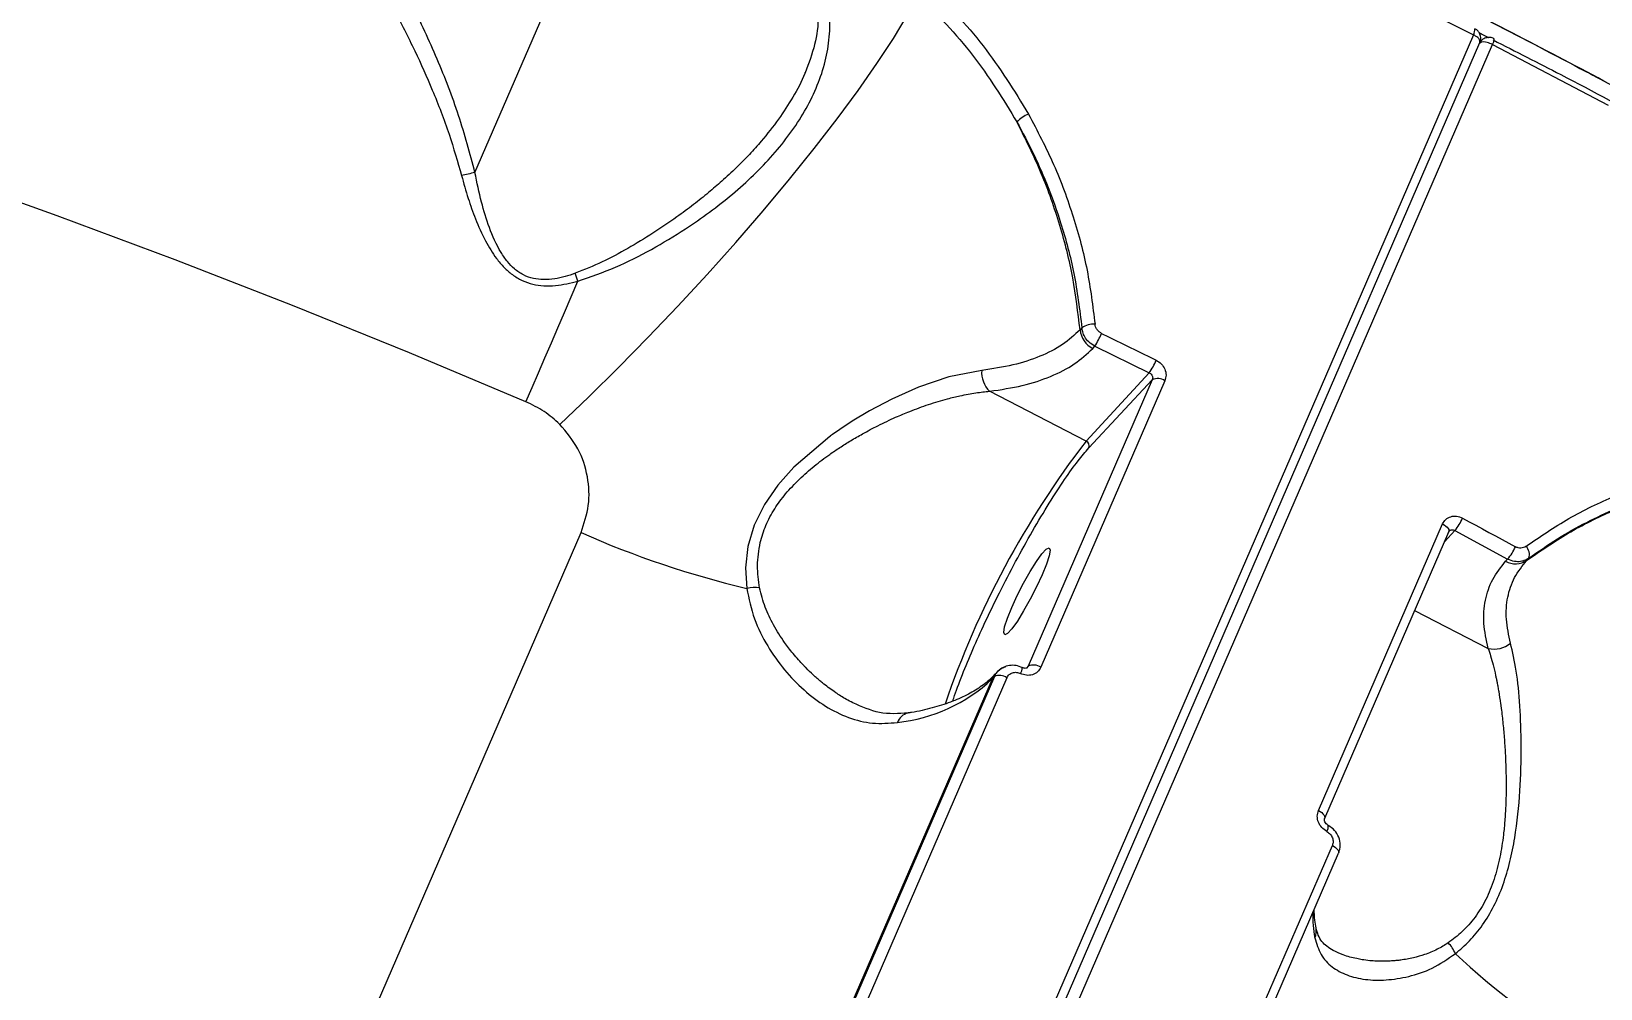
# Model space of a CAD drawing. Header units: millimetres. Extents: x -6234 to 7498, y -6127 to 5103.
# Drawn here: x 4652.8 to 4797.5, y -201.5 to -113.3 of the extents above; entities that cross this region are included whole.
import ezdxf

# ---------------------------------------------------------------- set-up
doc = ezdxf.new("R2010")
doc.units = ezdxf.units.MM
for name, color, linetype in [('DIKOM_ОБЪЕКТ', 7, 'Continuous'), ('DIKOM_РАЗМЕР_ЗОНА', 7, 'Continuous'), ('DIKOM_РАЗМЕР_ОБЪЕКТА', 7, 'Continuous')]:
    doc.layers.add(name, color=color, linetype=linetype)
doc.styles.add('style1', font='arial.ttf', dxfattribs={"width": 0.8})
doc.dimstyles.new('1-50', dxfattribs={"dimtxt": 300, "dimasz": 200, "dimexe": 100, "dimexo": 0, "dimgap": 100, "dimtad": 1, "dimtxsty": 'style1', "dimcen": 200, "dimclrd": 7, "dimclre": 7, "dimclrt": 7, "dimadec": 1, "dimazin": 2, "dimtfac": 1, "dimtmove": 0, "dimatfit": 2, "dimfxl": 0, "dimlwd": 25, "dimlwe": 18, "dimarcsym": 0})

# ---------------------------------------------------------------- blocks, each defined once
blk = doc.blocks.new('*D10')
at = {"layer": 'Defpoints', "color": 0, "transparency": 16777216}
for p in [(5627.97, 903.07), (-3229.39, -1461.51), (5627.97, -5097.58)]:
    blk.add_point(p, dxfattribs=at)
at = {"layer": 'DIKOM_РАЗМЕР_ОБЪЕКТА', "color": 7, "lineweight": 18, "transparency": 16777216}
for p, q in [((5627.97, 903.07), (5627.97, -5197.58)), ((-3229.39, -1461.51), (-3229.39, -5197.58))]:
    blk.add_line(p, q, dxfattribs=at)
at = {"layer": 'DIKOM_РАЗМЕР_ОБЪЕКТА', "color": 7, "lineweight": 25, "transparency": 16777216}
blk.add_line((-3029.39, -5097.58), (5427.97, -5097.58), dxfattribs=at)
at = {"layer": 'DIKOM_РАЗМЕР_ОБЪЕКТА', "color": 7, "transparency": 16777216}
for points in [[(-3029.39, -5064.25), (-3029.39, -5130.92), (-3229.39, -5097.58)], [(5427.97, -5064.25), (5427.97, -5130.92), (5627.97, -5097.58)]]:
    blk.add_solid(points, dxfattribs=at)
at = {"layer": 'DIKOM_РАЗМЕР_ОБЪЕКТА', "color": 7, "lineweight": 40, "transparency": 16777216, "insert": (1488.3, -4844.41), "char_height": 300, "attachment_point": 5, "style": 'style1'}
blk.add_mtext('8850', dxfattribs=at)
blk = doc.blocks.new('*D13')
at = {"layer": 'Defpoints', "color": 0, "transparency": 16777216}
for p in [(7498.07, 1778.2), (-5229.39, -1831.36), (7498.07, -6026.74)]:
    blk.add_point(p, dxfattribs=at)
at = {"layer": 'DIKOM_РАЗМЕР_ЗОНА', "color": 7, "lineweight": 18, "transparency": 16777216}
for p, q in [((7498.07, 1778.2), (7498.07, -6126.74)), ((-5229.39, -1831.36), (-5229.39, -6126.74))]:
    blk.add_line(p, q, dxfattribs=at)
at = {"layer": 'DIKOM_РАЗМЕР_ЗОНА', "color": 7, "lineweight": 25, "transparency": 16777216}
blk.add_line((-5029.39, -6026.74), (7298.07, -6026.74), dxfattribs=at)
at = {"layer": 'DIKOM_РАЗМЕР_ЗОНА', "color": 7, "transparency": 16777216}
for points in [[(-5029.39, -5993.4), (-5029.39, -6060.07), (-5229.39, -6026.74)], [(7298.07, -5993.4), (7298.07, -6060.07), (7498.07, -6026.74)]]:
    blk.add_solid(points, dxfattribs=at)
at = {"layer": 'DIKOM_РАЗМЕР_ЗОНА', "color": 7, "transparency": 16777216, "insert": (1560.69, -5773.56), "char_height": 300, "attachment_point": 5, "style": 'style1'}
blk.add_mtext('12750', dxfattribs=at)

msp = doc.modelspace()

# ---------------------------------------------------------------- linework, layer by layer
at = {"layer": 'DIKOM_ОБЪЕКТ', "color": 7, "linetype": 'Continuous', "lineweight": 15}
for p, q in [((4693.739, -126.273), (4702.358, -106.373)), ((4785.773, -113.559), (4612.781, -513.007)), ((4786.322, -113.388), (4787.166, -113.821)), ((4786.327, -113.395), (4787.15, -113.823)), ((4786.491, -114.123), (4786.402, -114.22)), ((4787.68, -113.914), (4787.684, -113.915)), ((4613.389, -513.741), (4786.381, -114.293)), ((4614.546, -513.917), (4787.538, -114.469)), ((4749.686, -140.578), (4749.514, -140.763)), ((4750.693, -142.478), (4750.88, -142.277)), ((4750.88, -142.277), (4755.9, -144.74)), ((4756.179, -145.361), (4744.741, -171.771)), ((4757.34, -145.464), (4745.903, -171.874)), ((4750.074, -151.019), (4755.9, -144.74)), ((4750.335, -151.658), (4756.179, -145.361)), ((4750.074, -151.019), (4741.18, -146.433)), ((4771.495, -185.07), (4782.933, -158.66)), ((4578.414, -448.312), (4703.512, -159.456)), ((4772.071, -185.787), (4783.508, -159.377)), ((4784.073, -159.266), (4783.104, -160.31)), ((4783.52, -159.338), (4783.555, -159.311)), ((4784.073, -159.266), (4788.936, -161.899)), ((4788.936, -161.899), (4788.75, -162.1)), ((4790.712, -162.005), (4790.884, -161.82)), ((4780.364, -166.637), (4787.14, -170.131)), ((4744.741, -171.771), (4744.58, -171.944)), ((4741.411, -172.953), (4711.746, -241.453)), ((4741.617, -172.731), (4711.951, -241.231)), ((4742.773, -172.831), (4713.107, -241.331)), ((4741.411, -172.953), (4741.617, -172.731)), ((4741.913, -172.278), (4741.706, -172.5)), ((4743.112, -256.802), (4772.779, -188.302)), ((4743.683, -257.517), (4773.349, -189.017))]:
    msp.add_line(p, q, dxfattribs=at)
at = {"layer": 'DIKOM_ОБЪЕКТ', "color": 7, "linetype": 'Continuous', "lineweight": 15, "flags": 128}
for points in [[(4528.772, -26.117), (4539.595, -28.009), (4550.516, -30.092), (4561.526, -32.364), (4572.615, -34.824), (4583.774, -37.47), (4594.993, -40.299), (4606.264, -43.308), (4617.577, -46.496), (4628.922, -49.86), (4640.289, -53.397), (4651.669, -57.103), (4663.053, -60.976), (4674.43, -65.013), (4685.792, -69.21), (4697.129, -73.563), (4708.431, -78.069), (4719.688, -82.724), (4730.891, -87.525), (4742.032, -92.466), (4753.099, -97.545), (4764.085, -102.756), (4774.979, -108.095), (4785.773, -113.559)], [(4698.436, -147.394), (4687.697, -142.881), (4676.91, -138.515), (4666.084, -134.302), (4655.229, -130.245), (4644.356, -126.348), (4633.475, -122.615), (4622.595, -119.048), (4611.727, -115.651), (4600.882, -112.428), (4590.068, -109.382), (4579.297, -106.515), (4568.578, -103.829), (4557.921, -101.328), (4547.336, -99.014), (4536.833, -96.889)], [(4701.551, -149.479), (4704.24, -146.93), (4706.97, -144.246), (4709.716, -141.457), (4712.45, -138.587), (4715.145, -135.667), (4717.774, -132.726), (4720.312, -129.791), (4722.733, -126.892), (4725.014, -124.057), (4727.132, -121.315), (4729.066, -118.693), (4730.797, -116.217), (4732.308, -113.91), (4733.584, -111.796), (4734.612, -109.896)], [(4787.538, -114.469), (4798.204, -120.07)], [(4698.436, -147.394), (4699.008, -146.073), (4699.589, -144.728), (4700.179, -143.362), (4700.777, -141.976), (4701.381, -140.574), (4701.991, -139.157), (4702.606, -137.728), (4703.225, -136.288)], [(4751.503, -141.093), (4752.133, -141.4), (4752.763, -141.707), (4753.392, -142.015), (4754.022, -142.324), (4754.651, -142.633), (4755.279, -142.942), (4755.907, -143.252), (4756.535, -143.562)], [(4740.449, -144.5), (4737.423, -145.112), (4734.627, -146.063), (4732.151, -147.162), (4730.105, -148.243), (4728.515, -149.196), (4727.38, -149.944), (4726.698, -150.423), (4726.526, -150.548), (4726.482, -150.58), (4726.47, -150.589), (4726.467, -150.591), (4726.466, -150.592), (4726.466, -150.592), (4726.465, -150.593), (4726.465, -150.593), (4726.465, -150.593), (4726.465, -150.593), (4726.465, -150.593), (4723.132, -153.431), (4721.657, -155.077), (4720.413, -156.862), (4719.476, -158.767), (4718.902, -160.733), (4718.691, -162.7), (4718.798, -164.597)], [(4782.933, -158.66), (4783.092, -158.755), (4783.233, -158.857), (4783.351, -158.965), (4783.44, -159.073), (4783.499, -159.177), (4783.524, -159.275), (4783.515, -159.361), (4783.508, -159.377)], [(4784.776, -158.123), (4785.386, -158.451), (4785.997, -158.78), (4786.607, -159.11), (4787.216, -159.439), (4787.825, -159.769), (4788.434, -160.1), (4789.042, -160.431), (4789.65, -160.762)], [(4743.214, -166.374), (4743.724, -165.267), (4744.306, -164.127), (4744.913, -163.046), (4745.497, -162.113), (4746.009, -161.402), (4746.408, -160.972), (4746.662, -160.857), (4746.75, -161.067), (4746.666, -161.584), (4746.415, -162.367), (4746.019, -163.352), (4745.509, -164.459), (4744.927, -165.6), (4744.319, -166.68), (4743.736, -167.614), (4743.224, -168.324), (4742.825, -168.754), (4742.571, -168.869), (4742.482, -168.66), (4742.567, -168.142), (4742.817, -167.36), (4743.214, -166.374)], [(4741.411, -172.953), (4741.585, -172.648), (4741.706, -172.5)], [(4771.495, -185.07), (4771.655, -185.164), (4771.796, -185.267), (4771.913, -185.375), (4772.003, -185.483), (4772.061, -185.587), (4772.086, -185.685), (4772.077, -185.771), (4772.071, -185.787)], [(4772.779, -188.302), (4772.937, -188.397), (4773.077, -188.499), (4773.194, -188.607), (4773.282, -188.714), (4773.34, -188.818), (4773.364, -188.915), (4773.355, -189.001), (4773.349, -189.017)]]:
    msp.add_lwpolyline(points, dxfattribs=at)
at = {"layer": 'DIKOM_ОБЪЕКТ', "color": 7, "linetype": 'Continuous', "lineweight": 15}
for centre, radius, start, end in [((4785.018, -113.061), 0.905, 326.60102, 3.43149), ((4784.957, -115.187), 1.821, 48.0757, 63.37171), ((4785.904, -114.23), 0.482, 352.52646, 55.89209), ((4786.758, -115.061), 0.83, 69.06679, 118.16492), ((4786.803, -113.979), 0.883, 326.34825, 4.16098), ((4786.517, -116.437), 2.217, 62.57624, 75.97798), ((4745.903, -123.7), 3.04, 111.97363, 136.51198), ((4703.352, -172.085), 46.81, 101.85039, 103.39926), ((4683.512, -142.499), 20.668, 17.48973, 19.62675), ((4750.739, -142.069), 1.825, 85.04512, 125.24069), ((4751.675, -140.54), 2.172, 185.89256, 243.13362), ((4744.468, -138.146), 7.627, 327.20854, 337.27343), ((4742.914, -144.673), 2.471, 175.9797, 225.42095), ((4750.346, -140.985), 6.704, 325.93404, 337.39396), ((4756.669, -146.429), 1.175, 55.2042, 114.69442), ((4817.613, -202.849), 85.135, 142.49694, 161.09471), ((4749.854, -151.482), 0.513, 339.86006, 64.57977), ((4780.97, -156.572), 4.109, 319.03454, 337.8318), ((4738.668, -80.224), 86.681, 246.07245, 256.74801), ((4789.655, -160.475), 1.86, 240.89057, 304.6391), ((4786.077, -159.312), 3.856, 317.85012, 337.9073), ((4789.937, -161.474), 1.008, 339.93172, 47.46082), ((4719.52, -167.966), 3.445, 82.32394, 102.09901), ((4787.698, -167.902), 2.298, 255.95627, 310.92898), ((4743.109, -171.875), 1.08, 328.02628, 358.51767), ((4745.232, -172.838), 1.175, 55.20458, 114.70777), ((4731.077, -161.939), 15.103, 276.07068, 313.17903), ((4742.108, -173.794), 1.171, 55.35234, 114.75865), ((4733.959, -177.431), 1.369, 102.60139, 159.78615), ((4771.675, -186.581), 0.729, 324.12842, 10.79345), ((4781.128, -194.817), 10.163, 178.27403, 191.26558), ((4769.749, -196.176), 1.545, 336.10675, 9.93729), ((4781.377, -199.37), 2.948, 21.82278, 45.16983), ((4829.745, -149.537), 66.765, 226.88503, 239.59986)]:
    msp.add_arc(centre, radius, start, end, dxfattribs=at)
for points, knots in [([(4905.222, -185.536), (4900.2, -181.832), (4890.174, -174.438), (4874.45, -163.606), (4858.311, -153.017), (4841.729, -142.697), (4824.716, -132.64), (4807.605, -123.036), (4790.424, -113.871), (4773.261, -105.165), (4755.865, -96.783), (4738.325, -88.765), (4720.307, -80.961), (4701.799, -73.394), (4682.795, -66.093), (4663.654, -59.209), (4644.449, -52.774), (4625.285, -46.823), (4606.626, -41.489), (4588.495, -36.741), (4570.88, -32.547), (4553.42, -28.809), (4536.114, -25.533), (4518.667, -22.674), (4501.193, -20.287), (4483.805, -18.417), (4466.886, -17.11), (4450.431, -16.36), (4434.443, -16.17), (4419.221, -16.535), (4404.78, -17.423), (4391.161, -18.798), (4378.147, -20.665), (4365.763, -23.016), (4353.77, -25.904), (4342.205, -29.362), (4331.125, -33.431), (4320.784, -38.04), (4311.244, -43.167), (4302.554, -48.781), (4294.882, -54.744), (4288.169, -61.02), (4282.349, -67.577), (4277.332, -74.558), (4273.499, -81.011), (4271.689, -85.286), (4270.981, -86.96)], [0, 0, 0, 0, 0.0236888, 0.0472875, 0.0707666, 0.0941835, 0.1175935, 0.1410514, 0.1632644, 0.1856013, 0.2078607, 0.230009, 0.2520943, 0.2755011, 0.2989446, 0.3224811, 0.3461601, 0.3697779, 0.3932693, 0.4153537, 0.4374228, 0.459523, 0.4817013, 0.5040056, 0.5276569, 0.5511696, 0.5746011, 0.5980073, 0.6214432, 0.6449647, 0.6672726, 0.6895733, 0.7117491, 0.7338481, 0.7559172, 0.7793422, 0.8028415, 0.8264719, 0.8501419, 0.8736691, 0.8971077, 0.9191766, 0.9412629, 0.9634133, 0.9856755, 1, 1, 1, 1]), ([(4519.061, -22.813), (4524.826, -23.726), (4536.453, -25.568), (4554.393, -29.005), (4570.712, -32.523), (4585.271, -35.978), (4594.785, -38.395), (4601.258, -40.108), (4604.622, -41.014), (4607.999, -41.938), (4611.39, -42.88), (4614.792, -43.841), (4621.193, -45.677), (4630.807, -48.533), (4643.848, -52.621), (4657.514, -57.138), (4671.182, -61.899), (4684.79, -66.878), (4697.71, -71.826), (4706.668, -75.406), (4711.541, -77.396), (4712.76, -77.896), (4713.982, -78.399), (4715.207, -78.906), (4716.435, -79.415), (4717.666, -79.928), (4718.9, -80.444), (4720.751, -81.221), (4723.542, -82.4), (4727.589, -84.13), (4732.613, -86.309), (4738.611, -88.954), (4745.577, -92.087), (4753.484, -95.726), (4762.315, -99.893), (4771.065, -104.138), (4779.585, -108.38), (4787.732, -112.533), (4794.165, -115.894), (4798.767, -118.338), (4801.415, -119.756), (4804.098, -121.204), (4806.817, -122.683), (4809.57, -124.192), (4812.358, -125.734), (4815.179, -127.306), (4822.131, -131.216), (4832.892, -137.431), (4847.031, -145.968), (4860.3, -154.328), (4872.72, -162.478), (4884.304, -170.391), (4895.104, -178.035), (4901.905, -183.077), (4905.222, -185.536)], [0, 0, 0, 0, 0.0448231, 0.090408, 0.1367551, 0.1677634, 0.1991032, 0.2073667, 0.2156524, 0.2239614, 0.232293, 0.2406473, 0.2490247, 0.279393, 0.3112483, 0.3445917, 0.379422, 0.4113033, 0.4443368, 0.4743595, 0.4773561, 0.4803617, 0.4833757, 0.4863983, 0.4894298, 0.4924694, 0.4955182, 0.498575, 0.5062016, 0.5162332, 0.5286691, 0.543639, 0.5610517, 0.5809083, 0.6032078, 0.627951, 0.6476492, 0.6686614, 0.6909874, 0.6978165, 0.7047596, 0.7118169, 0.7189882, 0.7262733, 0.7336727, 0.7411861, 0.7488138, 0.7894229, 0.8284571, 0.8659163, 0.9017997, 0.9361085, 0.9688418, 1, 1, 1, 1]), ([(4693.739, -126.273), (4693.268, -124.511), (4692.314, -120.949), (4690.296, -115.771), (4687.573, -109.887), (4683.994, -103.481), (4679.028, -95.955), (4673.006, -88.253), (4665.89, -80.493), (4660.722, -75.982), (4658.134, -73.723)], [0, 0, 0, 0, 0.0819741, 0.1657268, 0.2500105, 0.3755456, 0.5002626, 0.6658821, 0.8326599, 1, 1, 1, 1]), ([(4655.424, -74.957), (4656.136, -75.525), (4657.607, -76.7), (4659.779, -78.55), (4662.139, -80.656), (4664.184, -82.583), (4665.592, -83.971), (4666.209, -84.591), (4666.482, -84.867), (4666.757, -85.146), (4666.941, -85.337), (4667.036, -85.432), (4667.04, -85.436), (4667.055, -85.453), (4667.115, -85.512), (4667.342, -85.748), (4668.454, -86.896), (4670.116, -88.687), (4672.232, -91.083), (4674.064, -93.258), (4675.802, -95.42), (4677.748, -97.95), (4679.824, -100.812), (4682.133, -104.241), (4684.259, -107.665), (4686.32, -111.303), (4688.168, -114.928), (4689.886, -118.769), (4691.367, -122.6), (4692.137, -125.274), (4692.504, -126.55)], [0, 0, 0, 0, 0.0443925, 0.0917393, 0.1380775, 0.1967883, 0.2262694, 0.2323205, 0.2384571, 0.2446788, 0.2509855, 0.2509962, 0.2510762, 0.2512846, 0.2520676, 0.2550705, 0.2668468, 0.3278543, 0.3705359, 0.4172089, 0.4610573, 0.4999189, 0.565545, 0.6245764, 0.6901541, 0.7500643, 0.8151022, 0.8747093, 0.940203, 1, 1, 1, 1]), ([(4724.437, -106.861), (4724.729, -107.673), (4725.315, -109.307), (4725.472, -111.867), (4725.154, -114.473), (4724.503, -116.193), (4724.175, -117.061)], [0, 0, 0, 0, 0.246259, 0.494916, 0.7452058, 1, 1, 1, 1]), ([(4703.225, -136.288), (4704.392, -135.882), (4706.72, -135.073), (4710.016, -133.381), (4713.683, -131.189), (4717.561, -128.331), (4721.336, -124.704), (4723.803, -121.348), (4725.234, -118.503), (4726.002, -116.302), (4726.434, -114.05), (4726.488, -111.778), (4726.178, -109.507), (4725.627, -108.045), (4725.351, -107.313)], [0, 0, 0, 0, 0.0840931, 0.1677797, 0.2511688, 0.3756194, 0.5002036, 0.6249109, 0.6871334, 0.7497599, 0.8121188, 0.8747296, 0.9373038, 1, 1, 1, 1]), ([(4734.612, -109.896), (4736.352, -111.694), (4739.831, -115.291), (4742.408, -119.503), (4743.697, -121.608)], [0, 0, 0, 0, 0.5000102, 1, 1, 1, 1]), ([(4735.471, -108.921), (4737.25, -110.757), (4740.808, -114.43), (4743.446, -118.731), (4744.765, -120.881)], [0, 0, 0, 0, 0.49999802, 1, 1, 1, 1]), ([(4786.46, -113.806), (4786.433, -113.675), (4786.396, -113.487), (4786.236, -113.25), (4786.095, -113.098), (4785.961, -113.038), (4785.915, -113.017)], [0, 0, 0, 0, 0.3937294, 0.5646304, 0.8507079, 1, 1, 1, 1]), ([(4786.377, -114.29), (4786.401, -114.231), (4786.465, -114.077), (4786.462, -113.909), (4786.46, -113.806)], [0, 0, 0, 0, 0.3838654, 1, 1, 1, 1]), ([(4786.912, -113.854), (4786.793, -113.905), (4786.637, -113.972), (4786.523, -114.094), (4786.497, -114.122)], [0, 0, 0, 0, 0.7696693, 1, 1, 1, 1]), ([(4787.677, -113.928), (4787.626, -113.899), (4787.506, -113.83), (4787.239, -113.787), (4787.037, -113.828), (4786.912, -113.854)], [0, 0, 0, 0, 0.222002, 0.5211284, 1, 1, 1, 1]), ([(4787.59, -114.039), (4789.677, -115.102), (4797.783, -119.233), (4811.558, -126.761), (4828.527, -136.401), (4844.74, -146.12), (4860.255, -155.875), (4875.375, -165.87), (4890.125, -176.079), (4899.551, -183.038), (4904.273, -186.523)], [0, 0, 0, 0, 0.0491311, 0.1908382, 0.3320124, 0.4649364, 0.5979647, 0.7313798, 0.8654681, 1, 1, 1, 1]), ([(4724.178, -117.04), (4724.166, -117.071), (4723.882, -117.854), (4723.067, -119.299), (4721.737, -121.387), (4720.357, -123.131), (4719.029, -124.613), (4717.816, -125.845), (4716.557, -127.017), (4715.243, -128.148), (4713.863, -129.253), (4712.157, -130.519), (4710.14, -131.887), (4707.836, -133.276), (4705.464, -134.553), (4703.809, -135.222), (4702.98, -135.557)], [0, 0, 0, 0, 0.0038747, 0.0962333, 0.1845295, 0.2771886, 0.3349762, 0.3952313, 0.4579716, 0.5130822, 0.5731842, 0.6382814, 0.7285796, 0.8191823, 0.9094596, 1, 1, 1, 1]), ([(4744.765, -120.881), (4745.574, -122.42), (4747.192, -125.498), (4748.96, -130.34), (4750.276, -135.27), (4750.69, -138.59), (4750.897, -140.25)], [0, 0, 0, 0, 0.2507098, 0.5013176, 0.7506703, 1, 1, 1, 1]), ([(4749.514, -140.763), (4749.325, -139.165), (4748.944, -135.943), (4747.719, -131.111), (4746.037, -126.282), (4744.481, -123.174), (4743.697, -121.608)], [0, 0, 0, 0, 0.2440461, 0.4920634, 0.744044, 1, 1, 1, 1]), ([(4743.697, -121.608), (4744.22, -122.582), (4745.281, -124.556), (4746.623, -127.664), (4747.924, -131.336), (4749.07, -135.658), (4749.477, -138.909), (4749.686, -140.578)], [0, 0, 0, 0, 0.1627755, 0.3298984, 0.5013848, 0.7440109, 1, 1, 1, 1]), ([(4692.504, -126.55), (4692.699, -127.251), (4693.071, -128.596), (4693.788, -130.616), (4694.619, -132.49), (4695.528, -133.989), (4696.388, -135.01), (4697.177, -135.707), (4698.069, -136.242), (4699.056, -136.583), (4700.1, -136.725), (4701.506, -136.699), (4702.543, -136.451), (4703.225, -136.288)], [0, 0, 0, 0, 0.1303952, 0.2497875, 0.3846412, 0.4985808, 0.5640601, 0.6238986, 0.6868269, 0.7491219, 0.809271, 0.8746214, 1, 1, 1, 1]), ([(4702.98, -135.557), (4702.67, -135.663), (4702.051, -135.873), (4701.072, -136.086), (4700.088, -136.169), (4699.104, -136.067), (4698.34, -135.794), (4697.771, -135.457), (4697.262, -135.065), (4696.693, -134.467), (4695.841, -133.231), (4695.033, -131.38), (4694.28, -128.9), (4693.926, -127.184), (4693.739, -126.273)], [0, 0, 0, 0, 0.0628043, 0.1254827, 0.1916186, 0.2509338, 0.3130968, 0.3445717, 0.3769141, 0.4357153, 0.5021026, 0.6647956, 0.8221276, 1, 1, 1, 1]), ([(4751.503, -141.093), (4751.423, -141.046), (4751.263, -140.953), (4751.077, -140.746), (4750.941, -140.508), (4750.912, -140.336), (4750.897, -140.25)], [0, 0, 0, 0, 0.2510145, 0.5004326, 0.7503198, 1, 1, 1, 1]), ([(4749.514, -140.763), (4749.005, -141.236), (4747.989, -142.181), (4745.874, -143.246), (4743.401, -144.065), (4741.435, -144.354), (4740.449, -144.5)], [0, 0, 0, 0, 0.2512201, 0.5016616, 0.7500694, 1, 1, 1, 1]), ([(4750.88, -142.277), (4750.683, -142.155), (4750.315, -141.927), (4749.952, -141.443), (4749.748, -140.991), (4749.705, -140.706), (4749.686, -140.578)], [0, 0, 0, 0, 0.3140495, 0.5854517, 0.8141851, 1, 1, 1, 1]), ([(4741.18, -146.433), (4742.213, -146.276), (4744.276, -145.963), (4746.871, -145.095), (4749.092, -143.969), (4750.159, -142.975), (4750.693, -142.478)], [0, 0, 0, 0, 0.2495065, 0.4982132, 0.7486986, 1, 1, 1, 1]), ([(4756.535, -143.562), (4756.703, -143.667), (4757.038, -143.878), (4757.357, -144.384), (4757.49, -144.947), (4757.39, -145.291), (4757.34, -145.464)], [0, 0, 0, 0, 0.2505543, 0.5002454, 0.7500223, 1, 1, 1, 1]), ([(4755.9, -144.74), (4755.934, -144.758), (4756, -144.793), (4756.097, -144.881), (4756.167, -144.985), (4756.204, -145.098), (4756.221, -145.22), (4756.195, -145.305), (4756.179, -145.361)], [0, 0, 0, 0, 0.1477748, 0.2806072, 0.5005499, 0.6294517, 0.7560014, 1, 1, 1, 1]), ([(4701.551, -149.479), (4701.086, -149.061), (4700.152, -148.223), (4699.009, -147.671), (4698.436, -147.394)], [0, 0, 0, 0, 0.4987537, 1, 1, 1, 1]), ([(4720.032, -160.38), (4720.186, -159.848), (4720.495, -158.779), (4721.321, -157.267), (4722.377, -155.836), (4723.617, -154.523), (4724.995, -153.314), (4726.254, -152.367), (4727.383, -151.6), (4728.391, -150.967), (4729.566, -150.285), (4730.954, -149.553), (4732.409, -148.866), (4733.972, -148.212), (4735.577, -147.624), (4737.121, -147.157), (4738.575, -146.806), (4739.879, -146.56), (4740.761, -146.474), (4741.18, -146.433)], [0, 0, 0, 0, 0.0623299, 0.1250572, 0.1852453, 0.2504875, 0.3130039, 0.3752673, 0.4139328, 0.4556681, 0.5004913, 0.558334, 0.6248612, 0.6778233, 0.7500124, 0.8243166, 0.8744427, 0.9404621, 1, 1, 1, 1]), ([(4703.512, -159.456), (4703.79, -158.631), (4704.345, -156.982), (4704.216, -154.3), (4703.382, -151.66), (4702.162, -150.207), (4701.551, -149.479)], [0, 0, 0, 0, 0.2497502, 0.4995744, 0.7492993, 1, 1, 1, 1]), ([(4739.63, -170.237), (4739.995, -169.414), (4740.746, -167.719), (4742.09, -164.959), (4743.575, -162.097), (4745.138, -159.287), (4746.679, -156.71), (4748.1, -154.529), (4749.348, -152.792), (4750.012, -152.029), (4750.335, -151.658)], [0, 0, 0, 0, 0.1165103, 0.2400091, 0.3686361, 0.5000005, 0.6313567, 0.7599878, 0.8834846, 1, 1, 1, 1]), ([(4790.619, -160.731), (4791.92, -159.841), (4794.522, -158.059), (4798.803, -156.011), (4803.279, -154.399), (4806.408, -153.781), (4807.973, -153.472)], [0, 0, 0, 0, 0.2506453, 0.501325, 0.750601, 1, 1, 1, 1]), ([(4790.712, -162.005), (4791.957, -161.147), (4794.468, -159.416), (4798.644, -157.369), (4803.103, -155.706), (4806.27, -155.034), (4807.866, -154.695)], [0, 0, 0, 0, 0.2440491, 0.4920641, 0.7440449, 1, 1, 1, 1]), ([(4790.884, -161.82), (4791.757, -161.208), (4793.471, -160.006), (4796.174, -158.498), (4799.438, -156.983), (4803.304, -155.6), (4806.365, -154.993), (4807.866, -154.695)], [0, 0, 0, 0, 0.1731278, 0.3402513, 0.5013849, 0.7555299, 1, 1, 1, 1]), ([(4782.933, -158.66), (4783.023, -158.508), (4783.203, -158.204), (4783.684, -157.957), (4784.239, -157.903), (4784.597, -158.05), (4784.776, -158.123)], [0, 0, 0, 0, 0.2504993, 0.5002191, 0.7499295, 1, 1, 1, 1]), ([(4719.98, -164.551), (4719.879, -163.876), (4719.677, -162.522), (4719.914, -161.095), (4720.032, -160.38)], [0, 0, 0, 0, 0.4991637, 1, 1, 1, 1]), ([(4783.471, -159.434), (4783.5, -159.384), (4783.544, -159.308), (4783.639, -159.244), (4783.74, -159.202), (4783.856, -159.194), (4783.976, -159.218), (4784.039, -159.25), (4784.073, -159.266)], [0, 0, 0, 0, 0.2444504, 0.3709215, 0.5000632, 0.7198296, 0.8524499, 1, 1, 1, 1]), ([(4789.203, -169.638), (4789.04, -168.896), (4788.713, -167.415), (4788.877, -165.401), (4789.476, -163.557), (4790.299, -162.524), (4790.712, -162.005)], [0, 0, 0, 0, 0.2513143, 0.5018756, 0.750264, 1, 1, 1, 1]), ([(4790.884, -161.82), (4790.782, -161.886), (4790.554, -162.032), (4790.107, -162.148), (4789.538, -162.151), (4789.146, -161.987), (4788.936, -161.899)], [0, 0, 0, 0, 0.1858244, 0.4145721, 0.6859696, 1, 1, 1, 1]), ([(4790.619, -160.731), (4790.549, -160.774), (4790.409, -160.858), (4790.157, -160.898), (4789.896, -160.875), (4789.732, -160.799), (4789.65, -160.762)], [0, 0, 0, 0, 0.2508981, 0.5003427, 0.7500115, 1, 1, 1, 1]), ([(4787.14, -170.131), (4786.972, -169.35), (4786.637, -167.79), (4786.815, -165.671), (4787.45, -163.731), (4788.316, -162.645), (4788.75, -162.1)], [0, 0, 0, 0, 0.2512094, 0.5017574, 0.7501796, 1, 1, 1, 1]), ([(4718.798, -164.597), (4718.991, -165.548), (4719.377, -167.449), (4720.672, -169.949), (4722.233, -172.156), (4724.041, -174.023), (4726.028, -175.521), (4728.154, -176.567), (4730.382, -177.147), (4731.909, -177.021), (4732.674, -176.958)], [0, 0, 0, 0, 0.1255226, 0.2508046, 0.3751292, 0.5003504, 0.6252722, 0.7505295, 0.8751663, 1, 1, 1, 1]), ([(4728.567, -175.137), (4728.368, -175.037), (4727.832, -174.767), (4726.94, -174.195), (4726.161, -173.626), (4725.601, -173.169), (4725.272, -172.89), (4724.815, -172.481), (4724.413, -172.093), (4724.117, -171.79), (4723.88, -171.544), (4723.537, -171.171), (4723.077, -170.633), (4722.653, -170.099), (4722.024, -169.245), (4721.259, -168.031), (4720.435, -166.351), (4720.133, -165.156), (4719.98, -164.551)], [0, 0, 0, 0, 0.0522012, 0.1405737, 0.2415258, 0.2689902, 0.3007128, 0.3366835, 0.4031094, 0.4220033, 0.4278693, 0.4765398, 0.5303339, 0.5781234, 0.6199056, 0.7523018, 0.8747147, 1, 1, 1, 1]), ([(4737.794, -174.987), (4737.82, -174.899), (4738.021, -174.222), (4738.626, -172.627), (4739.302, -171.018), (4739.63, -170.237)], [0, 0, 0, 0, 0.0712195, 0.5491175, 1, 1, 1, 1]), ([(4787.14, -170.131), (4787.218, -170.359), (4787.38, -170.838), (4787.61, -171.674), (4787.78, -172.397), (4787.896, -172.952), (4787.964, -173.296), (4788.037, -173.686), (4788.148, -174.324), (4788.245, -174.956), (4788.317, -175.487), (4788.399, -176.093), (4788.509, -177.063), (4788.639, -178.513), (4788.735, -180.035), (4788.79, -181.586), (4788.801, -183.142), (4788.764, -184.604), (4788.683, -185.986), (4788.53, -187.572), (4788.249, -189.395), (4787.728, -191.428), (4786.965, -193.316), (4785.956, -194.949), (4784.763, -196.296), (4783.892, -196.951), (4783.455, -197.279)], [0, 0, 0, 0, 0.0380209, 0.0795764, 0.1246702, 0.1379246, 0.1527167, 0.1690425, 0.1869082, 0.2310977, 0.2435647, 0.2473931, 0.2995861, 0.3495897, 0.3984071, 0.4517087, 0.4991323, 0.5441189, 0.5857501, 0.6240963, 0.6866501, 0.7493245, 0.8119016, 0.8744165, 0.9370824, 1, 1, 1, 1]), ([(4784.113, -198.274), (4784.554, -197.897), (4785.436, -197.144), (4786.654, -195.661), (4787.708, -193.914), (4788.549, -191.93), (4789.173, -189.803), (4789.755, -186.89), (4790.126, -183.231), (4790.227, -179.097), (4790.09, -175.363), (4789.77, -172.089), (4789.392, -170.454), (4789.203, -169.638)], [0, 0, 0, 0, 0.0636319, 0.127186, 0.1905719, 0.2535787, 0.3167306, 0.3794362, 0.5039792, 0.6283907, 0.7519461, 0.8760921, 1, 1, 1, 1]), ([(4741.617, -172.731), (4741.731, -172.532), (4741.905, -172.227), (4742.299, -171.971), (4742.515, -171.838), (4742.644, -171.825), (4742.645, -171.825)], [0, 0, 0, 0, 0.4820333, 0.7362777, 0.998382, 1, 1, 1, 1]), ([(4744.189, -171.903), (4744.001, -171.83), (4743.622, -171.683), (4743.005, -171.686), (4742.415, -171.854), (4742.109, -172.107), (4741.956, -172.234)], [0, 0, 0, 0, 0.2454902, 0.4944513, 0.7467409, 1, 1, 1, 1]), ([(4745.903, -171.874), (4745.812, -172.026), (4745.63, -172.331), (4745.142, -172.586), (4744.576, -172.652), (4744.209, -172.516), (4744.025, -172.447)], [0, 0, 0, 0, 0.2505629, 0.5001938, 0.7499747, 1, 1, 1, 1]), ([(4744.656, -171.896), (4744.63, -171.916), (4744.578, -171.955), (4744.467, -171.976), (4744.335, -171.966), (4744.239, -171.925), (4744.189, -171.903)], [0, 0, 0, 0, 0.23685094, 0.48021956, 0.73297944, 1, 1, 1, 1]), ([(4741.678, -172.492), (4741.582, -172.605), (4741.224, -173.031), (4740.362, -173.69), (4739.098, -174.451), (4737.609, -175.106), (4735.894, -175.636), (4734.567, -175.963), (4733.764, -176.07), (4733.66, -176.084)], [0, 0, 0, 0, 0.0679505, 0.2545212, 0.4362109, 0.6157673, 0.7947086, 0.973666, 1, 1, 1, 1]), ([(4742.773, -172.831), (4742.834, -172.729), (4742.956, -172.527), (4743.281, -172.355), (4743.658, -172.311), (4743.903, -172.402), (4744.025, -172.447)], [0, 0, 0, 0, 0.2507725, 0.50013666, 0.74988964, 1, 1, 1, 1]), ([(4733.674, -176.092), (4732.788, -176.151), (4731.084, -176.263), (4729.38, -175.511), (4728.562, -175.149)], [0, 0, 0, 0, 0.5195161, 1, 1, 1, 1]), ([(4772.266, -187.008), (4772.102, -186.898), (4771.777, -186.677), (4771.469, -186.16), (4771.343, -185.589), (4771.444, -185.243), (4771.495, -185.07)], [0, 0, 0, 0, 0.2505782, 0.5002532, 0.750037, 1, 1, 1, 1]), ([(4772.391, -186.445), (4772.325, -186.401), (4772.196, -186.314), (4772.077, -186.121), (4772.031, -185.919), (4772.066, -185.804), (4772.083, -185.748)], [0, 0, 0, 0, 0.2599719, 0.5122129, 0.7586697, 1, 1, 1, 1]), ([(4773.361, -188.978), (4773.428, -188.747), (4773.562, -188.286), (4773.402, -187.538), (4773.01, -186.867), (4772.597, -186.585), (4772.391, -186.445)], [0, 0, 0, 0, 0.2527338, 0.5034345, 0.7521975, 1, 1, 1, 1]), ([(4772.266, -187.008), (4772.374, -187.083), (4772.591, -187.23), (4772.797, -187.575), (4772.88, -187.956), (4772.812, -188.187), (4772.779, -188.302)], [0, 0, 0, 0, 0.25083093, 0.50012197, 0.74997207, 1, 1, 1, 1]), ([(4771.29, -195.904), (4771.239, -195.663), (4771.11, -195.052), (4771.111, -194.512), (4771.111, -194.184)], [0, 0, 0, 0, 0.3940882, 1, 1, 1, 1]), ([(4772.837, -197.978), (4772.453, -197.729), (4771.642, -197.202), (4771.4, -196.365), (4771.273, -195.924)], [0, 0, 0, 0, 0.4734577, 1, 1, 1, 1]), ([(4771.161, -196.802), (4771.322, -197.346), (4771.642, -198.429), (4772.699, -199.537), (4774.087, -200.299), (4775.78, -200.696), (4777.706, -200.751), (4779.794, -200.425), (4781.997, -199.727), (4783.407, -198.759), (4784.113, -198.274)], [0, 0, 0, 0, 0.1259352, 0.2508883, 0.3755889, 0.5008486, 0.6250996, 0.7501526, 0.8750331, 1, 1, 1, 1]), ([(4783.455, -197.279), (4783.122, -197.487), (4782.413, -197.929), (4781.329, -198.359), (4780.196, -198.682), (4779.344, -198.835), (4778.708, -198.91), (4778.317, -198.944), (4777.892, -198.967), (4777.435, -198.977), (4777.084, -198.971), (4776.675, -198.954), (4776.186, -198.92), (4775.577, -198.841), (4774.744, -198.685), (4773.817, -198.437), (4773.148, -198.118), (4772.843, -197.972)], [0, 0, 0, 0, 0.0890375, 0.1894952, 0.2776178, 0.3788084, 0.4098492, 0.4443231, 0.4822119, 0.5235286, 0.5682743, 0.5790066, 0.6372722, 0.7066684, 0.7567299, 0.888922, 1, 1, 1, 1])]:
    msp.add_open_spline(points, degree=3, knots=knots, dxfattribs=at)

# ---------------------------------------------------------------- dimensions: what is measured, and where the dimension line sits
at = {"layer": 'DIKOM_РАЗМЕР_ЗОНА'}
dim = msp.add_linear_dim(base=(7498.074, -6026.735), p1=(-5229.391, -1831.362), p2=(7498.074, 1778.201), text='12750', dimstyle='1-50', dxfattribs=at)
dim.commit()
dim.dimension.update_dxf_attribs({"geometry": '*D13', "text_midpoint": (1560.691, -6026.735), "dimtype": 160})
at = {"layer": 'DIKOM_РАЗМЕР_ОБЪЕКТА', "lineweight": 40}
dim = msp.add_linear_dim(base=(5627.969, -5097.582), p1=(-3229.391, -1461.506), p2=(5627.969, 903.069), text='8850', dimstyle='1-50', dxfattribs=at)
dim.commit()
dim.dimension.update_dxf_attribs({"geometry": '*D10', "text_midpoint": (1488.304, -5097.582), "dimtype": 160})

doc.saveas('drawing.dxf')
